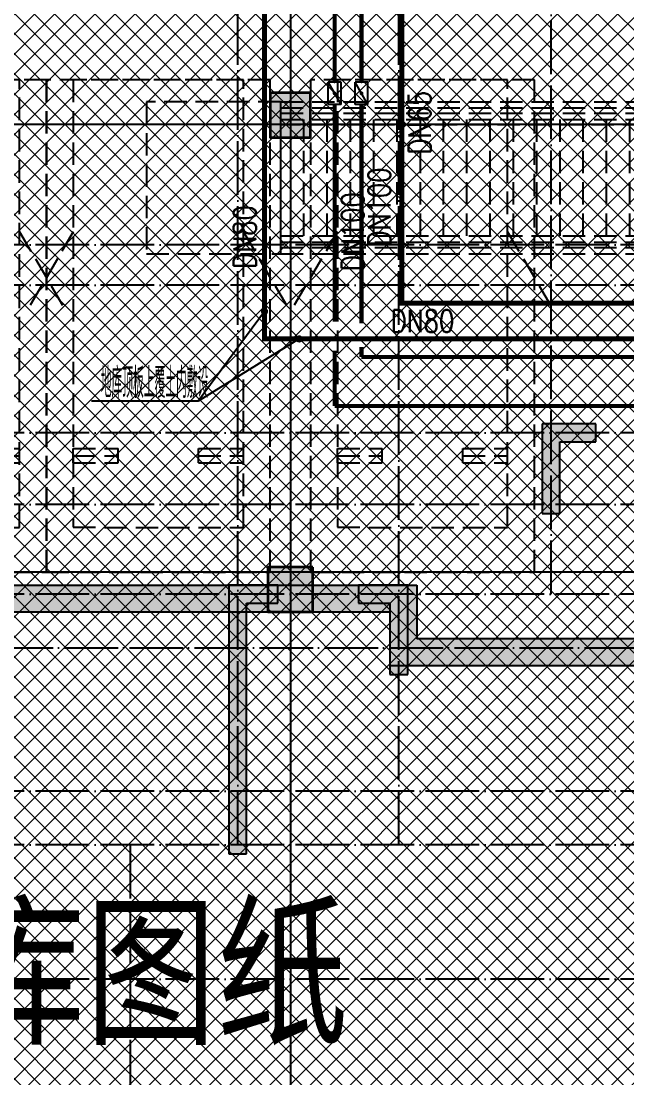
# Model space of a CAD drawing. Extents: x 27938 to 1507990, y 110129 to 923079.
# Drawn here: x 688074 to 694839, y 498017 to 509821 of the extents above; entities that cross this region are included whole.
import ezdxf
from ezdxf.xclip import XClip

# ---------------------------------------------------------------- set-up
doc = ezdxf.new("R2010")
doc.units = 0
doc.header["$LTSCALE"] = 1000
doc.header["$MEASUREMENT"] = 0
doc.header["$XCLIPFRAME"] = 0
for name, pattern in [('#P_--_20B1_001_t3$0$DASH', [0.35, 0.25, -0.1]), ('DASH', [0.35, 0.25, -0.1]), ('DOTE', [2.42, 2, -0.2, 0.02, -0.2])]:
    doc.linetypes.add(name, pattern=pattern)
for name, color, linetype in [('----建筑底图', 8, 'Continuous'), ('COLUMN', 9, 'Continuous'), ('DIM_不分区给水', 3, 'Continuous'), ('DOTE', 1, 'Continuous'), ('HS-A-停车位（标准）', 9, 'Continuous'), ('HS-A-墙-砼', 41, 'Continuous'), ('PIPE-不分区消火栓', 1, 'TG_X'), ('PIPE-压力废', 31, 'YF'), ('PIPE-给水中', 72, 'J2'), ('PUB_HATCH', 8, 'Continuous'), ('STAIR', 2, 'Continuous'), ('text', 7, 'Continuous'), ('TEXT_不分区消火栓', 7, 'Continuous'), ('TEXT_压力废', 7, 'Continuous'), ('TEXT_给水', 7, 'Continuous'), ('VALVE_不分区消火栓', 7, 'Continuous'), ('建-墙-填充', 8, 'Continuous')]:
    doc.layers.add(name, color=color, linetype=linetype)
doc.layers.add('填充', color=251, linetype='Continuous', lineweight=5)
doc.layers.add('砼柱', color=2, linetype='Continuous', lineweight=35)
doc.styles.add('_TCH_DIM_T3', font='SIMPLEX.shx', dxfattribs={"width": 0.494118, "bigfont": 'GBCBIG.shx'})
doc.styles.add('_TWT_PIPEDN', font='SIMPLEX', dxfattribs={"width": 0.8, "height": 3.5, "bigfont": 'HZTXT'})
doc.styles.get("Standard").update_dxf_attribs({"font": 'gbenor.shx', "bigfont": 'gbcbig.shx'})
doc.styles.add('TG_LINETYPE', font='SIMPLEX', dxfattribs={"width": 0.8, "height": 3, "bigfont": 'HZTXT'})
doc.styles.add('黑体', font='simhei.ttf')
doc.linetypes.add('J2', pattern='A,3,-0.2,["J2",Standard,S=0.25,R=0,X=-0.1,Y=-0.115],-0.35', length=3.55)
doc.linetypes.add('TG_X', pattern='A,2,-0.229,["X",TG_LINETYPE,S=0.1,R=0,X=-0.229,Y=-0.15],0', length=2.229)
doc.linetypes.add('YF', pattern='A,3,-0.2,["YF",Standard,S=0.25,R=0,X=-0.1,Y=-0.115],-0.35', length=3.55)

# ---------------------------------------------------------------- blocks, each defined once
blk = doc.blocks.new('A$C25A378E3')
at = {"layer": 'HS-A-停车位（标准）', "color": 0, "linetype": 'DASH'}
for p, q in [((300, 4280), (800, 4280)), ((300, 4280), (300, 4120)), ((800, 4280), (800, 4120)), ((1700, 4280), (2200, 4280)), ((1700, 4280), (1700, 4120)), ((2200, 4280), (2200, 4120)), ((300, 4200), (800, 4200)), ((1700, 4200), (2200, 4200)), ((300, 4120), (800, 4120)), ((1700, 4120), (2200, 4120)), ((300, 1700), (-200, 2550)), ((2200, 1700), (2700, 2550))]:
    blk.add_line(p, q, dxfattribs=at)
for points in [[(0, 5500), (2500, 5500), (2500, 0), (0, 0)], [(300, 5000), (2200, 5000), (2200, 0), (300, 0)]]:
    blk.add_lwpolyline(points, close=True, dxfattribs=at)
blk = doc.blocks.new('GFDGFSDFGD')
at = {"layer": 'PUB_HATCH'}
for points in [[(454317, 374824), (453717, 374824), (453717, 373824), (453917, 373824), (453917, 374624), (454317, 374624)], [(450767, 373024), (450217, 373024), (450217, 370024), (450417, 370024), (450417, 372824), (450767, 372824)], [(451667, 373024), (451667, 372824), (452017, 372824), (452017, 372024), (452217, 372024), (452217, 373024)]]:
    blk.add_hatch(color=0, dxfattribs=at).paths.add_polyline_path(points)
at = {"layer": 'COLUMN', "color": 0}
for p, q in [((454317, 374824), (453717, 374824)), ((453717, 374824), (453717, 373824)), ((454317, 374624), (454317, 374824)), ((453917, 373824), (453917, 374624)), ((453917, 374624), (454317, 374624)), ((453717, 373824), (453917, 373824)), ((450767, 373024), (450217, 373024)), ((450217, 373024), (450217, 370024)), ((450767, 372824), (450767, 373024)), ((451667, 373024), (451667, 372824)), ((452217, 373024), (451667, 373024)), ((452217, 372024), (452217, 373024)), ((450417, 370024), (450417, 372824)), ((450417, 372824), (450767, 372824)), ((451667, 372824), (452017, 372824)), ((452017, 372824), (452017, 372024)), ((452017, 372024), (452217, 372024)), ((450217, 370024), (450417, 370024))]:
    blk.add_line(p, q, dxfattribs=at)
blk = doc.blocks.new('DFBFBFBGF')
at = {"layer": 'STAIR', "color": 0, "linetype": '#P_--_20B1_001_t3$0$DASH'}
for p, q in [((293136, 754230), (287317, 754230)), ((293136, 754160), (287317, 754160)), ((293136, 754030), (293136, 754230)), ((293136, 754100), (287317, 754100)), ((293136, 754030), (287317, 754030)), ((293136, 754030), (288716, 754030)), ((288716, 752730), (288716, 754030)), ((288716, 753970), (293136, 753970)), ((288976, 752730), (288976, 754030)), ((289236, 752730), (289236, 754030)), ((289496, 752730), (289496, 754030)), ((289756, 752730), (289756, 754030)), ((290016, 752730), (290016, 754030)), ((290276, 752730), (290276, 754030)), ((290536, 752730), (290536, 754030)), ((290796, 752730), (290796, 754030)), ((291056, 752730), (291056, 754030)), ((291316, 752730), (291316, 754030)), ((291576, 752730), (291576, 754030)), ((291836, 752730), (291836, 754030)), ((292096, 752730), (292096, 754030)), ((292356, 752730), (292356, 754030)), ((292616, 752730), (292616, 754030)), ((292876, 752730), (292876, 754030)), ((293136, 752730), (293136, 754030)), ((293136, 752730), (287317, 752730)), ((293136, 752660), (287317, 752660)), ((293136, 752730), (288716, 752730)), ((293136, 752530), (293136, 752730)), ((293136, 752600), (287317, 752600)), ((293136, 752530), (287317, 752530))]:
    blk.add_line(p, q, dxfattribs=at)
blk.add_lwpolyline([(293136, 754230), (294636, 754230), (294636, 752530), (293136, 752530)], close=True, dxfattribs=at)
blk = doc.blocks.new('A$C74D73064')
at = {"layer": 'PUB_HATCH'}
for points in [[(-19570, 26873.6), (-20020, 26873.6), (-20020, 26373.6), (-19570, 26373.6)], [(-19545, 21573.6), (-20045, 21573.6), (-20045, 21073.6), (-19545, 21073.6)], [(-18383.8, 21373.7), (-18683.8, 21073.7), (-18683.8, 20473.8), (-18383.8, 20773.8)], [(-14183.8, 20473.8), (-13883.8, 20773.8), (-18383.8, 20773.8), (-18683.8, 20473.8)]]:
    blk.add_hatch(color=0, dxfattribs=at).paths.add_polyline_path(points)
at = {"layer": '填充'}
h = blk.add_hatch(dxfattribs=at)
h.set_pattern_fill('ANSI37', color=0, scale=100, style=0)
h.set_pattern_definition([(45, (-58932.6, 57522.26), (-112.2532, 112.2532), []), (135, (-58932.6, 57522.26), (-112.2532, -112.2532), [])])
h.paths.add_polyline_path([(-11083.8, 26773.6), (-11083.8, 25273.6), (-8583.8, 25273.6), (-8583.8, 22973.6), (-11083.8, 22973.6), (-11083.8, 20773.9), (-6383.8, 20773.9), (-6383.8, 16773.6), (-11233.8, 16773.6), (-11233.8, 16773.6), (-14033.8, 16773.6), (-14033.8, 18873.6), (-14183.8, 18873.6), (-14183.8, 20773.8), (-14083.8, 20773.9), (-14083.8, 26773.6)], flags=16)
h.paths.add_polyline_path([(-39083.8, 26773.6), (-39083.8, 25273.6), (-41583.8, 25273.6), (-41583.8, 22973.6), (-39083.8, 22973.6), (-39083.8, 20773.9), (-43683.6, 20773.9), (-43683.6, 16773.6), (-38933.8, 16773.6), (-38933.8, 16773.6), (-36133.8, 16773.6), (-36133.8, 18873.6), (-35983.8, 18873.6), (-35983.8, 21373.6), (-36083.8, 21373.7), (-36083.8, 26773.6)], flags=16)
h.paths.add_polyline_path([(-52083.8, 29673.6), (1916.2, 29673.6), (1916.2, 10173.6), (-52083.8, 10173.6)])
at = {"layer": '建-墙-填充'}
blk.add_hatch(color=0, dxfattribs=at).paths.add_polyline_path([(-36283.8, 21373.7), (-35983.8, 21073.7), (-18683.8, 21073.7), (-18383.8, 21373.7)])
at = {"layer": 'DOTE', "color": 0}
for p, q in [((-19795, 128076.6), (-19795, 3986.3)), ((186069.2, 26519.3), (-82096.5, 26519.3)), ((186069.2, 21519.3), (-82096.5, 21519.3))]:
    blk.add_line(p, q, dxfattribs=at)
at = {"layer": 'HS-A-墙-砼', "color": 0}
for p, q in [((-36283.8, 21373.7), (-18383.8, 21373.7)), ((-18383.8, 21373.7), (-18383.8, 20773.8)), ((-35983.8, 21073.7), (-18683.8, 21073.7)), ((-18683.8, 21073.7), (-18683.8, 20473.8)), ((-13883.8, 20773.8), (-18383.8, 20773.8)), ((-14183.8, 20473.8), (-18683.8, 20473.8))]:
    blk.add_line(p, q, dxfattribs=at)
at = {"layer": 'PUB_HATCH', "color": 0}
for points in [[(-19570, 26873.6), (-20020, 26873.6), (-20020, 26373.6), (-19570, 26373.6)], [(-19545, 21573.6), (-20045, 21573.6), (-20045, 21073.6), (-19545, 21073.6)]]:
    blk.add_lwpolyline(points, close=True, dxfattribs=at)
at = {"layer": '砼柱', "color": 0, "lineweight": 35}
for points in [[(-19570, 26873.6), (-20020, 26873.6), (-20020, 26373.6), (-19570, 26373.6)], [(-19545, 21573.6), (-20045, 21573.6), (-20045, 21073.6), (-19545, 21073.6)]]:
    blk.add_lwpolyline(points, close=True, dxfattribs=at)
at = {"color": 169, "xscale": -1}
blk.add_blockref('DFBFBFBGF', (273233, -727456.1), dxfattribs=at)
at = {"color": 169}
blk.add_blockref('GFDGFSDFGD', (-470700.4, -351650.1), dxfattribs=at)
at = {"layer": 'HS-A-停车位（标准）', "color": 169, "linetype": 'DASH', "xscale": -0.9999999999999996, "rotation": 179.9993559612105}
for p in [(-25019.8, 27019.3), (-22519.9, 27019.3), (-19569.8, 27019.3)]:
    blk.add_blockref('A$C25A378E3', p, dxfattribs=at)
blk = doc.blocks.new('HFHFTHFD')
at = {"layer": 'DOTE', "color": 0, "linetype": 'DOTE', "ltscale": 0.3}
for p, q in [((450317, 601749), (450317, 612949)), ((452117, 601749), (452117, 612949)), ((453817, 604549), (453817, 612949)), ((472617, 608449), (418617, 608449)), ((472617, 607999), (418617, 607999)), ((472617, 606349), (418617, 606349)), ((472617, 605549), (418617, 605549)), ((472617, 604549), (418617, 604549)), ((418617, 603949), (472617, 603949)), ((472617, 602349), (418617, 602349)), ((472617, 601749), (418617, 601749)), ((449117, 601749), (449117, 593449)), ((472617, 600249), (418617, 600249))]:
    blk.add_line(p, q, dxfattribs=at)
blk = doc.blocks.new('$VALVE$00000316')
for p, q in [((-125, 72), (125, -72)), ((-125, 72), (-125, -72)), ((-125, 72), (125, 72)), ((125, 72), (125, -72)), ((-125, -72), (125, -72))]:
    blk.add_line(p, q)
at = {"const_width": 21.1}
blk.add_lwpolyline([(-11, 0, 1), (11, 0, 1)], format="xyb", close=True, dxfattribs=at)
for p in [(-125, 0), (125, 0)]:
    blk.add_point(p)
at = {"color": 7, "flags": 9}
for tag in ['XSIZE', 'YSIZE']:
    blk.add_attdef(tag, (0, 0), '', height=0.5, dxfattribs=at)

msp = doc.modelspace()

# ---------------------------------------------------------------- hatches: boundary and pattern name
at = {"layer": 'PIPE-压力废'}
for points in [[(690791.9, 506270.6), (690791.9, 506243.1), (690764.4, 506243.1)], [(690791.9, 506270.6), (690764.4, 506270.6), (690764.4, 506243.1)]]:
    msp.add_hatch(color=256, dxfattribs=at).paths.add_polyline_path(points)
at = {"layer": 'PIPE-给水中'}
for points in [[(692325.2, 506670.1), (692297.7, 506670.1), (692297.7, 506642.6)], [(692325.2, 506670.1), (692325.2, 506642.6), (692297.7, 506642.6)]]:
    msp.add_hatch(color=256, dxfattribs=at).paths.add_polyline_path(points)

# ---------------------------------------------------------------- linework, layer by layer
at = {"layer": 'DIM_不分区给水'}
for p, q in [((690791.9, 506577.3), (690052.1, 505576.4)), ((691179.7, 506270.6), (690052.1, 505576.4)), ((690052.1, 505576.4), (688858.2, 505576.4))]:
    msp.add_line(p, q, dxfattribs=at)
at = {"layer": 'DIM_不分区给水', "const_width": 40}
for points in [[(690803.8, 506593.4, 1), (690780, 506561.2, 1)], [(691196.8, 506281, 1), (691162.7, 506260.1, 1)]]:
    msp.add_lwpolyline(points, format="xyb", close=True, dxfattribs=at)
at = {"layer": 'PIPE-不分区消火栓', "const_width": 45}
for points in [[(691575.2, 509420.6), (691575.2, 510720.6)], [(691875.2, 509420.6), (691875.2, 510720.6)], [(691875.2, 506070.1), (696725.2, 506070.1)]]:
    msp.add_lwpolyline(points, dxfattribs=at)
at = {"layer": 'PIPE-不分区消火栓', "ltscale": 0.5, "const_width": 45}
for points in [[(691575.2, 509138.4), (691575.2, 509420.6)], [(691875.2, 509138.4), (691875.2, 509420.6)], [(691575.2, 506464.1), (691575.2, 508888.8)], [(691875.2, 506444.9), (691875.2, 508888.8)], [(691575.2, 505520.1), (691575.2, 506140.9)], [(691875.2, 506070.1), (691875.2, 506179.4)], [(696270.2, 505520.1), (691575.2, 505520.1)]]:
    msp.add_lwpolyline(points, dxfattribs=at)
at = {"layer": 'PIPE-压力废', "const_width": 55}
for points in [[(690791.9, 508570.6), (690791.9, 511273.8)], [(690791.9, 506270.6), (690791.9, 508570.6)], [(690791.9, 506270.6), (696555.3, 506270.6)]]:
    msp.add_lwpolyline(points, dxfattribs=at)
at = {"layer": 'PIPE-给水中', "const_width": 55}
msp.add_lwpolyline([(692325.2, 506670.1), (692325.2, 509950.8)], dxfattribs=at)
at = {"layer": 'PIPE-给水中', "ltscale": 0.5, "const_width": 55}
msp.add_lwpolyline([(692325.2, 506670.1), (696275.2, 506670.1)], dxfattribs=at)

# ---------------------------------------------------------------- block references
at = {"layer": '----建筑底图', "color": 169}
ref = msp.add_blockref('A$C74D73064', (710875.6, 482146.9), dxfattribs=at)
XClip(ref).set_block_clipping_path([(-52083.8042452353, 10173.6344749072), (1916.1826223061, 29673.6344737304)])
at = {"layer": '----建筑底图', "color": 8}
msp.add_blockref('GFDGFSDFGD', (240175.2, 130496.8), dxfattribs=at)
at = {"color": 169}
msp.add_blockref('HFHFTHFD', (240175.2, -101128.2), dxfattribs=at)
at = {"layer": 'VALVE_不分区消火栓', "xscale": -1, "rotation": 269.9999999942647}
for p in [(691575.2, 509013.6), (691875.2, 509013.6)]:
    msp.add_blockref('$VALVE$00000316', p, dxfattribs=at)

# ---------------------------------------------------------------- texts
at = {"layer": 'DIM_不分区给水', "color": 7, "style": '_TCH_DIM_T3', "width": 0.494118}
msp.add_text('地库顶板上覆土内敷设', height=337.59, dxfattribs=at).set_placement((688963.2, 505611.4))
at = {"layer": 'text', "color": 8, "style": '黑体', "width": 0.8}
msp.add_text('阴影部分详地库图纸', height=1345.89, dxfattribs=at).set_placement((678508.6, 498531.2))
at = {"layer": 'TEXT_不分区消火栓', "style": '_TWT_PIPEDN', "width": 0.8}
for p in [(692200.2, 507302.5), (691900.2, 507027.5)]:
    msp.add_text('DN100', height=250, rotation=90, dxfattribs=at).set_placement(p)
at = {"layer": 'TEXT_压力废', "style": '_TWT_PIPEDN', "width": 0.8}
msp.add_text('DN80', height=250, rotation=90, dxfattribs=at).set_placement((690697.2, 507053.9))
msp.add_text('DN80', height=250, dxfattribs=at).set_placement((692200.3, 506345.6))
at = {"layer": 'TEXT_给水', "style": '_TWT_PIPEDN', "width": 0.8}
msp.add_text('DN65', height=250, rotation=90, dxfattribs=at).set_placement((692650.2, 508328.7))

doc.saveas('drawing.dxf')
